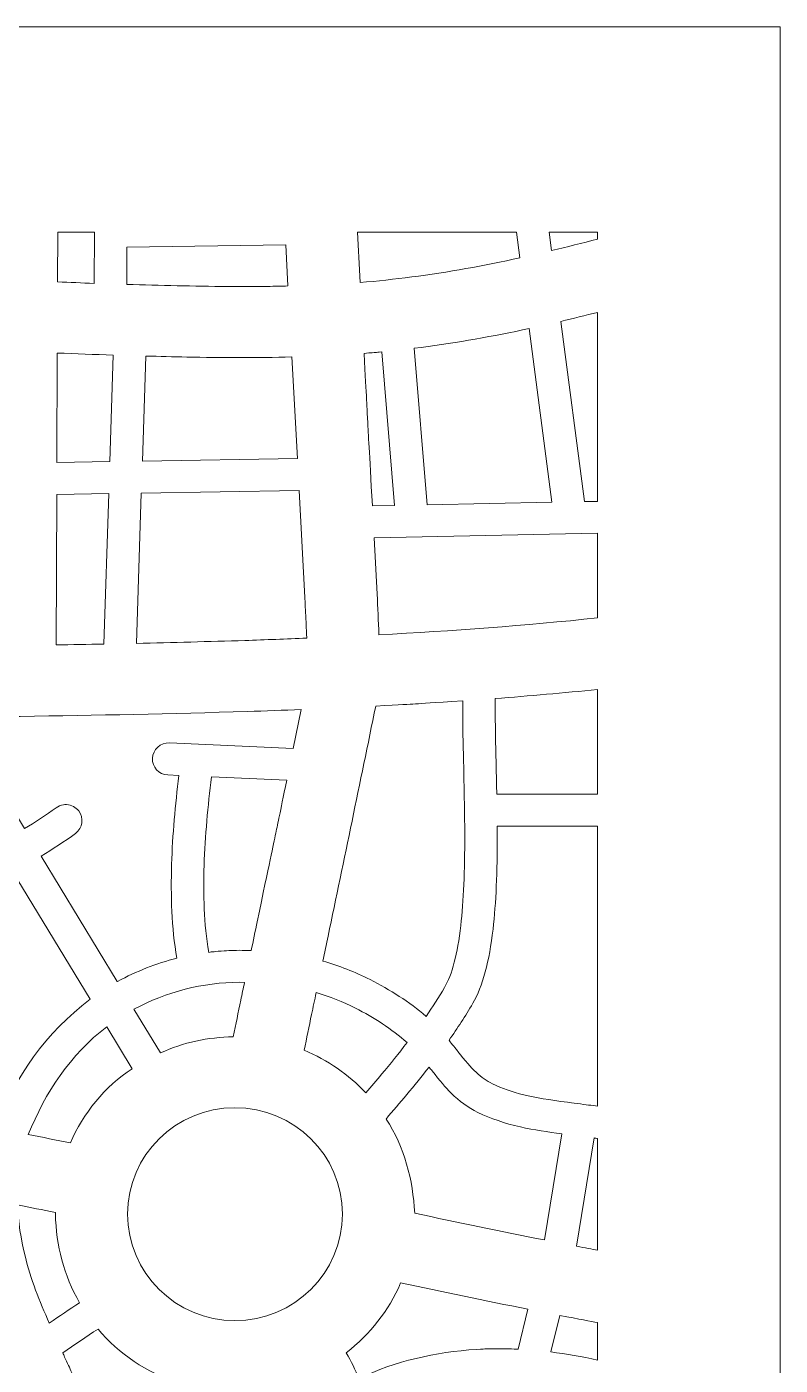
# Model space of a CAD drawing. Header units: centimetres. Extents: x -7.3 to 7.3, y -9.1 to 9.1.
# Drawn here: x 5.159 to 7.291, y 5.339 to 9.123 of the extents above; entities that cross this region are included whole.
import ezdxf

# ---------------------------------------------------------------- set-up
doc = ezdxf.new("R2010")
doc.units = ezdxf.units.CM
doc.header["$MEASUREMENT"] = 0
doc.layers.add('Plan 1', color=7, linetype='Continuous')

msp = doc.modelspace()

# ---------------------------------------------------------------- linework, layer by layer
at = {"layer": 'Plan 1', "color": 250, "lineweight": 0}
for points, knots in [([(7.29137, -9.12368), (7.29137, -9.12368), (-7.30564, -9.12368), (-7.30564, -9.12368), (-7.30564, -9.12368), (-7.30564, 9.12259), (-7.30564, 9.12259), (-7.30564, 9.12259), (7.29137, 9.12259), (7.29137, 9.12259), (7.29137, 9.12259), (7.29137, -9.12368), (7.29137, -9.12368)], [0, 0, 0, 0, 0.25, 0.25, 0.25, 0.5, 0.5, 0.5, 0.75, 0.75, 0.75, 1, 1, 1, 1]), ([(5.34989, 8.39705), (5.31541, 8.39849), (5.28093, 8.39992), (5.24645, 8.40136), (5.24645, 8.40136), (5.24693, 8.54168), (5.24693, 8.54168), (5.24693, 8.54168), (5.35085, 8.54168), (5.35085, 8.54168), (5.35085, 8.54168), (5.34989, 8.39705), (5.34989, 8.39705)], [0, 0, 0, 0, 0.25, 0.25, 0.25, 0.5, 0.5, 0.5, 0.75, 0.75, 0.75, 1, 1, 1, 1]), ([(6.54476, 8.54168), (6.54476, 8.54168), (6.55434, 8.46936), (6.55434, 8.46936), (6.45329, 8.44733), (6.35128, 8.42818), (6.2488, 8.41525), (6.19995, 8.40902), (6.15158, 8.40328), (6.10273, 8.39992), (6.10033, 8.44733), (6.09746, 8.49427), (6.09507, 8.54168), (6.09507, 8.54168), (6.54476, 8.54168), (6.54476, 8.54168)], [0, 0, 0, 0, 0.2, 0.2, 0.2, 0.4, 0.4, 0.4, 0.6, 0.6, 0.6, 0.8, 0.8, 0.8, 1, 1, 1, 1]), ([(6.77463, 8.52204), (6.73105, 8.51103), (6.68795, 8.50049), (6.64437, 8.48996), (6.64437, 8.48996), (6.63767, 8.54168), (6.63767, 8.54168), (6.63767, 8.54168), (6.77463, 8.54168), (6.77463, 8.54168), (6.77463, 8.54168), (6.77463, 8.52204), (6.77463, 8.52204)], [0, 0, 0, 0, 0.25, 0.25, 0.25, 0.5, 0.5, 0.5, 0.75, 0.75, 0.75, 1, 1, 1, 1]), ([(5.84125, 8.38843), (5.80294, 8.38843), (5.7651, 8.38795), (5.72679, 8.38843), (5.63197, 8.38891), (5.53714, 8.3913), (5.44232, 8.39418), (5.44232, 8.39418), (5.4428, 8.49953), (5.4428, 8.49953), (5.4428, 8.49953), (5.89201, 8.50576), (5.89201, 8.50576), (5.89201, 8.50576), (5.89824, 8.38987), (5.89824, 8.38987), (5.87956, 8.38939), (5.8604, 8.38891), (5.84125, 8.38843), (5.84125, 8.38843), (5.84125, 8.38843), (5.84125, 8.38843)], [0, 0, 0, 0, 0.1428571, 0.1428571, 0.1428571, 0.2857143, 0.2857143, 0.2857143, 0.4285714, 0.4285714, 0.4285714, 0.5714286, 0.5714286, 0.5714286, 0.7142857, 0.7142857, 0.7142857, 0.8571429, 0.8571429, 0.8571429, 1, 1, 1, 1]), ([(6.77463, 7.7807), (6.77463, 7.7807), (6.73728, 7.78022), (6.73728, 7.78022), (6.73728, 7.78022), (6.67071, 8.28977), (6.67071, 8.28977), (6.70519, 8.29792), (6.73967, 8.30654), (6.77463, 8.31516), (6.77463, 8.31516), (6.77463, 7.7807), (6.77463, 7.7807)], [0, 0, 0, 0, 0.25, 0.25, 0.25, 0.5, 0.5, 0.5, 0.75, 0.75, 0.75, 1, 1, 1, 1]), ([(6.2919, 7.77112), (6.2919, 7.77112), (6.2555, 8.21363), (6.2555, 8.21363), (6.2555, 8.21363), (6.27561, 8.21602), (6.27561, 8.21602), (6.37762, 8.22991), (6.47963, 8.24715), (6.58068, 8.26966), (6.58068, 8.26966), (6.64485, 7.7783), (6.64485, 7.7783), (6.64485, 7.7783), (6.2919, 7.77112), (6.2919, 7.77112)], [0, 0, 0, 0, 0.2, 0.2, 0.2, 0.4, 0.4, 0.4, 0.6, 0.6, 0.6, 0.8, 0.8, 0.8, 1, 1, 1, 1]), ([(5.24405, 7.89085), (5.24405, 7.89085), (5.24549, 8.20022), (5.24549, 8.20022), (5.29817, 8.1983), (5.35133, 8.19591), (5.40401, 8.19447), (5.40401, 8.19447), (5.39443, 7.89324), (5.39443, 7.89324), (5.39443, 7.89324), (5.24405, 7.89085), (5.24405, 7.89085)], [0, 0, 0, 0, 0.25, 0.25, 0.25, 0.5, 0.5, 0.5, 0.75, 0.75, 0.75, 1, 1, 1, 1]), ([(5.48638, 7.89468), (5.48638, 7.89468), (5.49596, 8.1916), (5.49596, 8.1916), (5.53475, 8.19064), (5.57354, 8.18968), (5.61233, 8.18873), (5.71146, 8.18729), (5.8106, 8.18633), (5.90925, 8.1892), (5.90925, 8.1892), (5.92506, 7.90186), (5.92506, 7.90186), (5.92506, 7.90186), (5.48638, 7.89468), (5.48638, 7.89468)], [0, 0, 0, 0, 0.2, 0.2, 0.2, 0.4, 0.4, 0.4, 0.6, 0.6, 0.6, 0.8, 0.8, 0.8, 1, 1, 1, 1]), ([(6.11374, 8.19926), (6.15732, 8.20261), (6.14056, 8.20118), (6.16403, 8.20357), (6.16403, 8.20357), (6.19947, 7.76921), (6.19947, 7.76921), (6.19947, 7.76921), (6.13721, 7.76777), (6.13721, 7.76777), (6.11949, 8.08576), (6.12763, 7.94209), (6.11374, 8.19926), (6.11374, 8.19926), (6.11374, 8.19926), (6.11374, 8.19926)], [0, 0, 0, 0, 0.2, 0.2, 0.2, 0.4, 0.4, 0.4, 0.6, 0.6, 0.6, 0.8, 0.8, 0.8, 1, 1, 1, 1]), ([(5.39156, 7.80273), (5.39156, 7.80273), (5.37767, 7.37746), (5.37767, 7.37746), (5.33217, 7.3765), (5.28715, 7.37555), (5.24214, 7.37507), (5.24214, 7.37507), (5.24405, 7.80033), (5.24405, 7.80033), (5.24405, 7.80033), (5.39156, 7.80273), (5.39156, 7.80273)], [0, 0, 0, 0, 0.25, 0.25, 0.25, 0.5, 0.5, 0.5, 0.75, 0.75, 0.75, 1, 1, 1, 1]), ([(5.7766, 7.38752), (5.67459, 7.38464), (5.5721, 7.38129), (5.46962, 7.37938), (5.46962, 7.37938), (5.48351, 7.80417), (5.48351, 7.80417), (5.48351, 7.80417), (5.92984, 7.81183), (5.92984, 7.81183), (5.92984, 7.81183), (5.94613, 7.50868), (5.94613, 7.50868), (5.95044, 7.42487), (5.94852, 7.46319), (5.9514, 7.39422), (5.89345, 7.39183), (5.83502, 7.38943), (5.7766, 7.38752)], [0, 0, 0, 0, 0.1666667, 0.1666667, 0.1666667, 0.3333333, 0.3333333, 0.3333333, 0.5, 0.5, 0.5, 0.6666667, 0.6666667, 0.6666667, 0.8333333, 0.8333333, 0.8333333, 1, 1, 1, 1]), ([(6.77463, 7.69066), (6.77463, 7.69066), (6.77463, 7.45121), (6.77463, 7.45121), (6.5687, 7.43014), (6.36277, 7.41386), (6.15589, 7.4038), (6.15445, 7.44211), (6.15254, 7.48043), (6.15062, 7.51874), (6.15062, 7.51874), (6.142, 7.67726), (6.142, 7.67726), (6.142, 7.67726), (6.77463, 7.69066), (6.77463, 7.69066)], [0, 0, 0, 0, 0.2, 0.2, 0.2, 0.4, 0.4, 0.4, 0.6, 0.6, 0.6, 0.8, 0.8, 0.8, 1, 1, 1, 1]), ([(6.77463, 6.95315), (6.77463, 6.95315), (6.48921, 6.95315), (6.48921, 6.95315), (6.48873, 6.97614), (6.48825, 6.99865), (6.48777, 7.02164), (6.48633, 7.08868), (6.48442, 7.15621), (6.4849, 7.22325), (6.58163, 7.23092), (6.67789, 7.23954), (6.77463, 7.24864), (6.77463, 7.24864), (6.77463, 6.95315), (6.77463, 6.95315)], [0, 0, 0, 0, 0.2, 0.2, 0.2, 0.4, 0.4, 0.4, 0.6, 0.6, 0.6, 0.8, 0.8, 0.8, 1, 1, 1, 1]), ([(5.78378, 7.18686), (5.83454, 7.18829), (5.88531, 7.19021), (5.93607, 7.1926), (5.93607, 7.1926), (5.91308, 7.08198), (5.91308, 7.08198), (5.91308, 7.08198), (5.563, 7.09778), (5.563, 7.09778), (5.53762, 7.09874), (5.51607, 7.07958), (5.51511, 7.05468), (5.51368, 7.02978), (5.53331, 7.00823), (5.55869, 7.00727), (5.55869, 7.00727), (5.58982, 7.00583), (5.58982, 7.00583), (5.57977, 6.9225), (5.57162, 6.83869), (5.56923, 6.75489), (5.56684, 6.66629), (5.56875, 6.57673), (5.58408, 6.48909), (5.52565, 6.47473), (5.46914, 6.45222), (5.41646, 6.42348), (5.41646, 6.42348), (5.4155, 6.423), (5.4155, 6.423), (5.4155, 6.423), (5.19999, 6.77787), (5.19999, 6.77787), (5.23352, 6.79799), (5.26608, 6.81906), (5.29721, 6.84205), (5.3178, 6.85737), (5.32164, 6.88563), (5.30631, 6.90574), (5.29769, 6.91628), (5.2862, 6.9225), (5.27183, 6.92346), (5.26896, 6.92346), (5.26608, 6.92346), (5.26321, 6.92298), (5.25555, 6.92202), (5.24836, 6.91915), (5.24214, 6.91436), (5.2134, 6.89377), (5.18371, 6.87317), (5.15258, 6.85593), (5.15258, 6.85593), (4.98449, 7.1337), (4.98449, 7.1337), (4.98449, 7.1337), (4.98353, 7.17105), (4.98353, 7.17105), (5.05824, 7.17201), (5.00556, 7.17153), (5.14109, 7.17297), (5.35516, 7.17584), (5.56971, 7.18015), (5.78378, 7.18686), (5.78378, 7.18686), (5.78378, 7.18686), (5.78378, 7.18686)], [0, 0, 0, 0, 0.0454545, 0.0454545, 0.0454545, 0.0909091, 0.0909091, 0.0909091, 0.1363636, 0.1363636, 0.1363636, 0.1818182, 0.1818182, 0.1818182, 0.2272727, 0.2272727, 0.2272727, 0.2727273, 0.2727273, 0.2727273, 0.3181818, 0.3181818, 0.3181818, 0.3636364, 0.3636364, 0.3636364, 0.4090909, 0.4090909, 0.4090909, 0.4545455, 0.4545455, 0.4545455, 0.5, 0.5, 0.5, 0.5454545, 0.5454545, 0.5454545, 0.5909091, 0.5909091, 0.5909091, 0.6363636, 0.6363636, 0.6363636, 0.6818182, 0.6818182, 0.6818182, 0.7272727, 0.7272727, 0.7272727, 0.7727273, 0.7727273, 0.7727273, 0.8181818, 0.8181818, 0.8181818, 0.8636364, 0.8636364, 0.8636364, 0.9090909, 0.9090909, 0.9090909, 0.9545455, 0.9545455, 0.9545455, 1, 1, 1, 1]), ([(6.14679, 7.20218), (6.29716, 7.21032), (6.21479, 7.20506), (6.39295, 7.21703), (6.39199, 7.15094), (6.39486, 7.08533), (6.39582, 7.01924), (6.39773, 6.93735), (6.39821, 6.88994), (6.39869, 6.83821), (6.39869, 6.73525), (6.39534, 6.65192), (6.3872, 6.58152), (6.3781, 6.50154), (6.36277, 6.44264), (6.3417, 6.40672), (6.32494, 6.37894), (6.3077, 6.35117), (6.28902, 6.32483), (6.24209, 6.36649), (6.18702, 6.39954), (6.13098, 6.42875), (6.08788, 6.44982), (6.04335, 6.4685), (5.99689, 6.48095), (6.00168, 6.50442), (6.00695, 6.52836), (6.01174, 6.55183), (6.05723, 6.76829), (6.10225, 6.98524), (6.14679, 7.20218), (6.14679, 7.20218), (6.14679, 7.20218), (6.14679, 7.20218)], [0, 0, 0, 0, 0.0909091, 0.0909091, 0.0909091, 0.1818182, 0.1818182, 0.1818182, 0.2727273, 0.2727273, 0.2727273, 0.3636364, 0.3636364, 0.3636364, 0.4545455, 0.4545455, 0.4545455, 0.5454545, 0.5454545, 0.5454545, 0.6363636, 0.6363636, 0.6363636, 0.7272727, 0.7272727, 0.7272727, 0.8181818, 0.8181818, 0.8181818, 0.9090909, 0.9090909, 0.9090909, 1, 1, 1, 1]), ([(5.66118, 6.75201), (5.66405, 6.83582), (5.67172, 6.91867), (5.68225, 7.002), (5.68225, 7.002), (5.89488, 6.99242), (5.89488, 6.99242), (5.8537, 6.79224), (5.881, 6.92585), (5.81156, 6.59254), (5.80581, 6.56524), (5.80006, 6.53794), (5.79431, 6.51064), (5.7742, 6.5116), (5.78474, 6.51112), (5.76223, 6.5116), (5.73493, 6.51064), (5.72775, 6.51112), (5.70045, 6.50873), (5.67938, 6.50681), (5.688, 6.50777), (5.67411, 6.50585), (5.6607, 6.58727), (5.65831, 6.66964), (5.66118, 6.75201), (5.66118, 6.75201), (5.66118, 6.75201), (5.66118, 6.75201)], [0, 0, 0, 0, 0.1111111, 0.1111111, 0.1111111, 0.2222222, 0.2222222, 0.2222222, 0.3333333, 0.3333333, 0.3333333, 0.4444444, 0.4444444, 0.4444444, 0.5555556, 0.5555556, 0.5555556, 0.6666667, 0.6666667, 0.6666667, 0.7777778, 0.7777778, 0.7777778, 0.8888889, 0.8888889, 0.8888889, 1, 1, 1, 1]), ([(6.49064, 6.83821), (6.49064, 6.85929), (6.49064, 6.85114), (6.49016, 6.86264), (6.49016, 6.86264), (6.77463, 6.86264), (6.77463, 6.86264), (6.77463, 6.86264), (6.77463, 6.07101), (6.77463, 6.07101), (6.75883, 6.07292), (6.74063, 6.07532), (6.71812, 6.07819), (6.70232, 6.08011), (6.69705, 6.08107), (6.68891, 6.08202), (6.58834, 6.09495), (6.53087, 6.10788), (6.47723, 6.13422), (6.44275, 6.15099), (6.42024, 6.17349), (6.37906, 6.2257), (6.37954, 6.22522), (6.36996, 6.23719), (6.36756, 6.24054), (6.36277, 6.24629), (6.35846, 6.25156), (6.35415, 6.2573), (6.37762, 6.29131), (6.40061, 6.32579), (6.4212, 6.3617), (6.44994, 6.41007), (6.46813, 6.47999), (6.47867, 6.57146), (6.48729, 6.64569), (6.49064, 6.73238), (6.49064, 6.83821), (6.49064, 6.83821), (6.49064, 6.83821), (6.49064, 6.83821)], [0, 0, 0, 0, 0.0769231, 0.0769231, 0.0769231, 0.1538462, 0.1538462, 0.1538462, 0.2307692, 0.2307692, 0.2307692, 0.3076923, 0.3076923, 0.3076923, 0.3846154, 0.3846154, 0.3846154, 0.4615385, 0.4615385, 0.4615385, 0.5384615, 0.5384615, 0.5384615, 0.6153846, 0.6153846, 0.6153846, 0.6923077, 0.6923077, 0.6923077, 0.7692308, 0.7692308, 0.7692308, 0.8461538, 0.8461538, 0.8461538, 0.9230769, 0.9230769, 0.9230769, 1, 1, 1, 1]), ([(5.01562, 6.70268), (5.03046, 6.70604), (5.04579, 6.70987), (5.06015, 6.71466), (5.07979, 6.72136), (5.09942, 6.72807), (5.1181, 6.73669), (5.1181, 6.73669), (5.3384, 6.3732), (5.3384, 6.3732), (5.21436, 6.2779), (5.12528, 6.1553), (5.07213, 6.00923), (5.07213, 6.00923), (4.95048, 6.03318), (4.95048, 6.03318), (4.95192, 6.03988), (4.95336, 6.04611), (4.95432, 6.05233), (4.95623, 6.06526), (4.95863, 6.07867), (4.9615, 6.09495), (4.96294, 6.10357), (4.96868, 6.1347), (4.96916, 6.13758), (4.99406, 6.28269), (5.00604, 6.36218), (5.0137, 6.45174), (5.02088, 6.53507), (5.02376, 6.61888), (5.01562, 6.70221), (5.01562, 6.70221), (5.01562, 6.70268), (5.01562, 6.70268)], [0, 0, 0, 0, 0.0909091, 0.0909091, 0.0909091, 0.1818182, 0.1818182, 0.1818182, 0.2727273, 0.2727273, 0.2727273, 0.3636364, 0.3636364, 0.3636364, 0.4545455, 0.4545455, 0.4545455, 0.5454545, 0.5454545, 0.5454545, 0.6363636, 0.6363636, 0.6363636, 0.7272727, 0.7272727, 0.7272727, 0.8181818, 0.8181818, 0.8181818, 0.9090909, 0.9090909, 0.9090909, 1, 1, 1, 1]), ([(5.76223, 6.42109), (5.76223, 6.42109), (5.77564, 6.42061), (5.77564, 6.42061), (5.77181, 6.40385), (5.76845, 6.38757), (5.7651, 6.3708), (5.75792, 6.33632), (5.75073, 6.30184), (5.74355, 6.26736), (5.67267, 6.26544), (5.6018, 6.25156), (5.53762, 6.22139), (5.53762, 6.22139), (5.46243, 6.34494), (5.46243, 6.34494), (5.55438, 6.39427), (5.65735, 6.42109), (5.76223, 6.42109)], [0, 0, 0, 0, 0.1666667, 0.1666667, 0.1666667, 0.3333333, 0.3333333, 0.3333333, 0.5, 0.5, 0.5, 0.6666667, 0.6666667, 0.6666667, 0.8333333, 0.8333333, 0.8333333, 1, 1, 1, 1]), ([(6.08932, 6.3483), (6.14152, 6.321), (6.19181, 6.28987), (6.23539, 6.2506), (6.2124, 6.21995), (6.18797, 6.19074), (6.16355, 6.16104), (6.1487, 6.1438), (6.13386, 6.12608), (6.11901, 6.10884), (6.06921, 6.15961), (6.01126, 6.20223), (5.94421, 6.22905), (5.9514, 6.26257), (5.9581, 6.29657), (5.96528, 6.3301), (5.96959, 6.35069), (5.9739, 6.37128), (5.97821, 6.39188), (6.01653, 6.38038), (6.05388, 6.36649), (6.08932, 6.3483)], [0, 0, 0, 0, 0.1428571, 0.1428571, 0.1428571, 0.2857143, 0.2857143, 0.2857143, 0.4285714, 0.4285714, 0.4285714, 0.5714286, 0.5714286, 0.5714286, 0.7142857, 0.7142857, 0.7142857, 0.8571429, 0.8571429, 0.8571429, 1, 1, 1, 1]), ([(5.28284, 5.96709), (5.2431, 5.97523), (5.20335, 5.98289), (5.1636, 5.99103), (5.21149, 6.10836), (5.28237, 6.21755), (5.38581, 6.29514), (5.38581, 6.29514), (5.45764, 6.17685), (5.45764, 6.17685), (5.37958, 6.12656), (5.31924, 6.05042), (5.28284, 5.96709), (5.28284, 5.96709), (5.28284, 5.96709), (5.28284, 5.96709)], [0, 0, 0, 0, 0.2, 0.2, 0.2, 0.4, 0.4, 0.4, 0.6, 0.6, 0.6, 0.8, 0.8, 0.8, 1, 1, 1, 1]), ([(6.62426, 5.69267), (6.50166, 5.7171), (6.37906, 5.74152), (6.25694, 5.76882), (6.25215, 5.86173), (6.2282, 5.95559), (6.176, 6.03461), (6.19564, 6.0576), (6.21479, 6.08059), (6.23443, 6.10357), (6.25598, 6.12944), (6.27705, 6.15482), (6.29764, 6.18116), (6.30052, 6.1778), (6.30339, 6.17397), (6.30626, 6.17062), (6.32925, 6.14141), (6.34314, 6.12513), (6.36038, 6.10788), (6.38337, 6.08538), (6.40779, 6.06718), (6.43605, 6.05329), (6.47196, 6.03557), (6.51124, 6.02264), (6.55625, 6.0121), (6.59504, 6.00396), (6.63383, 5.99774), (6.6731, 5.99295), (6.6731, 5.99295), (6.62426, 5.69267), (6.62426, 5.69267)], [0, 0, 0, 0, 0.1, 0.1, 0.1, 0.2, 0.2, 0.2, 0.3, 0.3, 0.3, 0.4, 0.4, 0.4, 0.5, 0.5, 0.5, 0.6, 0.6, 0.6, 0.7, 0.7, 0.7, 0.8, 0.8, 0.8, 0.9, 0.9, 0.9, 1, 1, 1, 1]), ([(5.74834, 6.0667), (5.91596, 6.0667), (6.05244, 5.93213), (6.05244, 5.76595), (6.05244, 5.59929), (5.91596, 5.46472), (5.74834, 5.46472), (5.58072, 5.46472), (5.44471, 5.59929), (5.44471, 5.76595), (5.44471, 5.93213), (5.58072, 6.0667), (5.74834, 6.0667)], [0, 0, 0, 0, 0.25, 0.25, 0.25, 0.5, 0.5, 0.5, 0.75, 0.75, 0.75, 1, 1, 1, 1]), ([(6.77463, 5.66346), (6.75883, 5.66681), (6.73967, 5.67017), (6.71477, 5.67495), (6.71477, 5.67495), (6.76458, 5.98098), (6.76458, 5.98098), (6.76793, 5.9805), (6.77128, 5.98002), (6.77463, 5.97954), (6.77463, 5.97954), (6.77463, 5.66346), (6.77463, 5.66346)], [0, 0, 0, 0, 0.25, 0.25, 0.25, 0.5, 0.5, 0.5, 0.75, 0.75, 0.75, 1, 1, 1, 1]), ([(5.30871, 5.515), (5.27997, 5.49632), (5.25124, 5.47717), (5.22298, 5.45753), (5.19568, 5.51931), (5.1703, 5.58205), (5.1545, 5.64766), (5.143, 5.69507), (5.13486, 5.74296), (5.13343, 5.79181), (5.16934, 5.78462), (5.20478, 5.77744), (5.24022, 5.77074), (5.24022, 5.77074), (5.24022, 5.76595), (5.24022, 5.76595), (5.2431, 5.67639), (5.26369, 5.59354), (5.30871, 5.515)], [0, 0, 0, 0, 0.1666667, 0.1666667, 0.1666667, 0.3333333, 0.3333333, 0.3333333, 0.5, 0.5, 0.5, 0.6666667, 0.6666667, 0.6666667, 0.8333333, 0.8333333, 0.8333333, 1, 1, 1, 1]), ([(6.21719, 5.57151), (6.33691, 5.54565), (6.45664, 5.52075), (6.57685, 5.49728), (6.57685, 5.49728), (6.54955, 5.38378), (6.54955, 5.38378), (6.51315, 5.38522), (6.52991, 5.38522), (6.50022, 5.38522), (6.44658, 5.38426), (6.46957, 5.38522), (6.43126, 5.3833), (6.31632, 5.37516), (6.20234, 5.35122), (6.0989, 5.30045), (6.08836, 5.32535), (6.07783, 5.35026), (6.06346, 5.37325), (6.13051, 5.42784), (6.18414, 5.49106), (6.21719, 5.57151), (6.21719, 5.57151), (6.21719, 5.57151), (6.21719, 5.57151)], [0, 0, 0, 0, 0.125, 0.125, 0.125, 0.25, 0.25, 0.25, 0.375, 0.375, 0.375, 0.5, 0.5, 0.5, 0.625, 0.625, 0.625, 0.75, 0.75, 0.75, 0.875, 0.875, 0.875, 1, 1, 1, 1]), ([(6.77463, 5.45897), (6.77463, 5.45897), (6.77463, 5.35313), (6.77463, 5.35313), (6.73057, 5.36271), (6.68651, 5.37085), (6.64198, 5.37612), (6.64198, 5.37612), (6.66736, 5.47956), (6.66736, 5.47956), (6.72435, 5.46855), (6.75452, 5.4628), (6.77463, 5.45897)], [0, 0, 0, 0, 0.25, 0.25, 0.25, 0.5, 0.5, 0.5, 0.75, 0.75, 0.75, 1, 1, 1, 1]), ([(5.51368, 4.8091), (5.51368, 4.8091), (5.34798, 4.84884), (5.34798, 4.84884), (5.34989, 4.85746), (5.35229, 4.86608), (5.3542, 4.87423), (5.36761, 4.93936), (5.37144, 5.0064), (5.36234, 5.07201), (5.35229, 5.1496), (5.32882, 5.22191), (5.28668, 5.31721), (5.28093, 5.33062), (5.27422, 5.34499), (5.26656, 5.36175), (5.26465, 5.36558), (5.26321, 5.36941), (5.26129, 5.37325), (5.29434, 5.39623), (5.32738, 5.41874), (5.36091, 5.44077), (5.41981, 5.37037), (5.49883, 5.31769), (5.58695, 5.28992), (5.56252, 5.12948), (5.5381, 4.96905), (5.51368, 4.8091), (5.51368, 4.8091), (5.51368, 4.8091), (5.51368, 4.8091)], [0, 0, 0, 0, 0.1, 0.1, 0.1, 0.2, 0.2, 0.2, 0.3, 0.3, 0.3, 0.4, 0.4, 0.4, 0.5, 0.5, 0.5, 0.6, 0.6, 0.6, 0.7, 0.7, 0.7, 0.8, 0.8, 0.8, 0.9, 0.9, 0.9, 1, 1, 1, 1])]:
    msp.add_open_spline(points, degree=3, knots=knots, dxfattribs=at)

doc.saveas('drawing.dxf')
